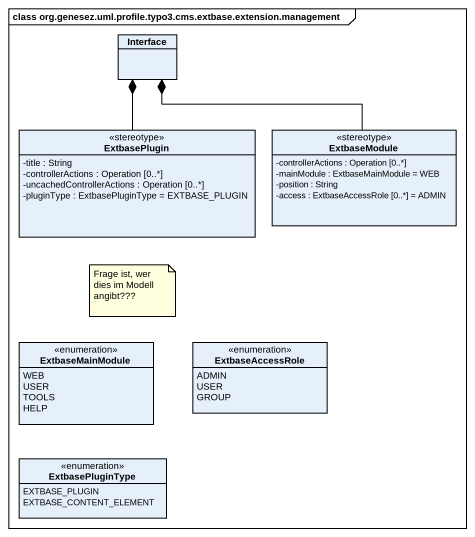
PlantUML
@startuml
mainframe class org.genesez.uml.profile.typo3.cms.extbase.extension.management
hide circle
hide empty members
skinparam classAttributeIconSize 0
class "Interface" as Interface_
class ExtbasePlugin <<stereotype>> {
  -title : String
  -controllerActions : Operation [0..*]
  -uncachedControllerActions : Operation [0..*]
  -pluginType : ExtbasePluginType = EXTBASE_PLUGIN
}
class ExtbaseModule <<stereotype>> {
  -controllerActions : Operation [0..*]
  -mainModule : ExtbaseMainModule = WEB
  -position : String
  -access : ExtbaseAccessRole [0..*] = ADMIN
}
enum ExtbaseMainModule {
  WEB
  USER
  TOOLS
  HELP
}
enum ExtbaseAccessRole {
  ADMIN
  USER
  GROUP
}
enum ExtbasePluginType {
  EXTBASE_PLUGIN
  EXTBASE_CONTENT_ELEMENT
}
ExtbasePlugin -up-* Interface_
ExtbaseModule -left-* Interface_
note as N1
  Frage ist, wer dies im Modell angibt???
end note
@enduml
